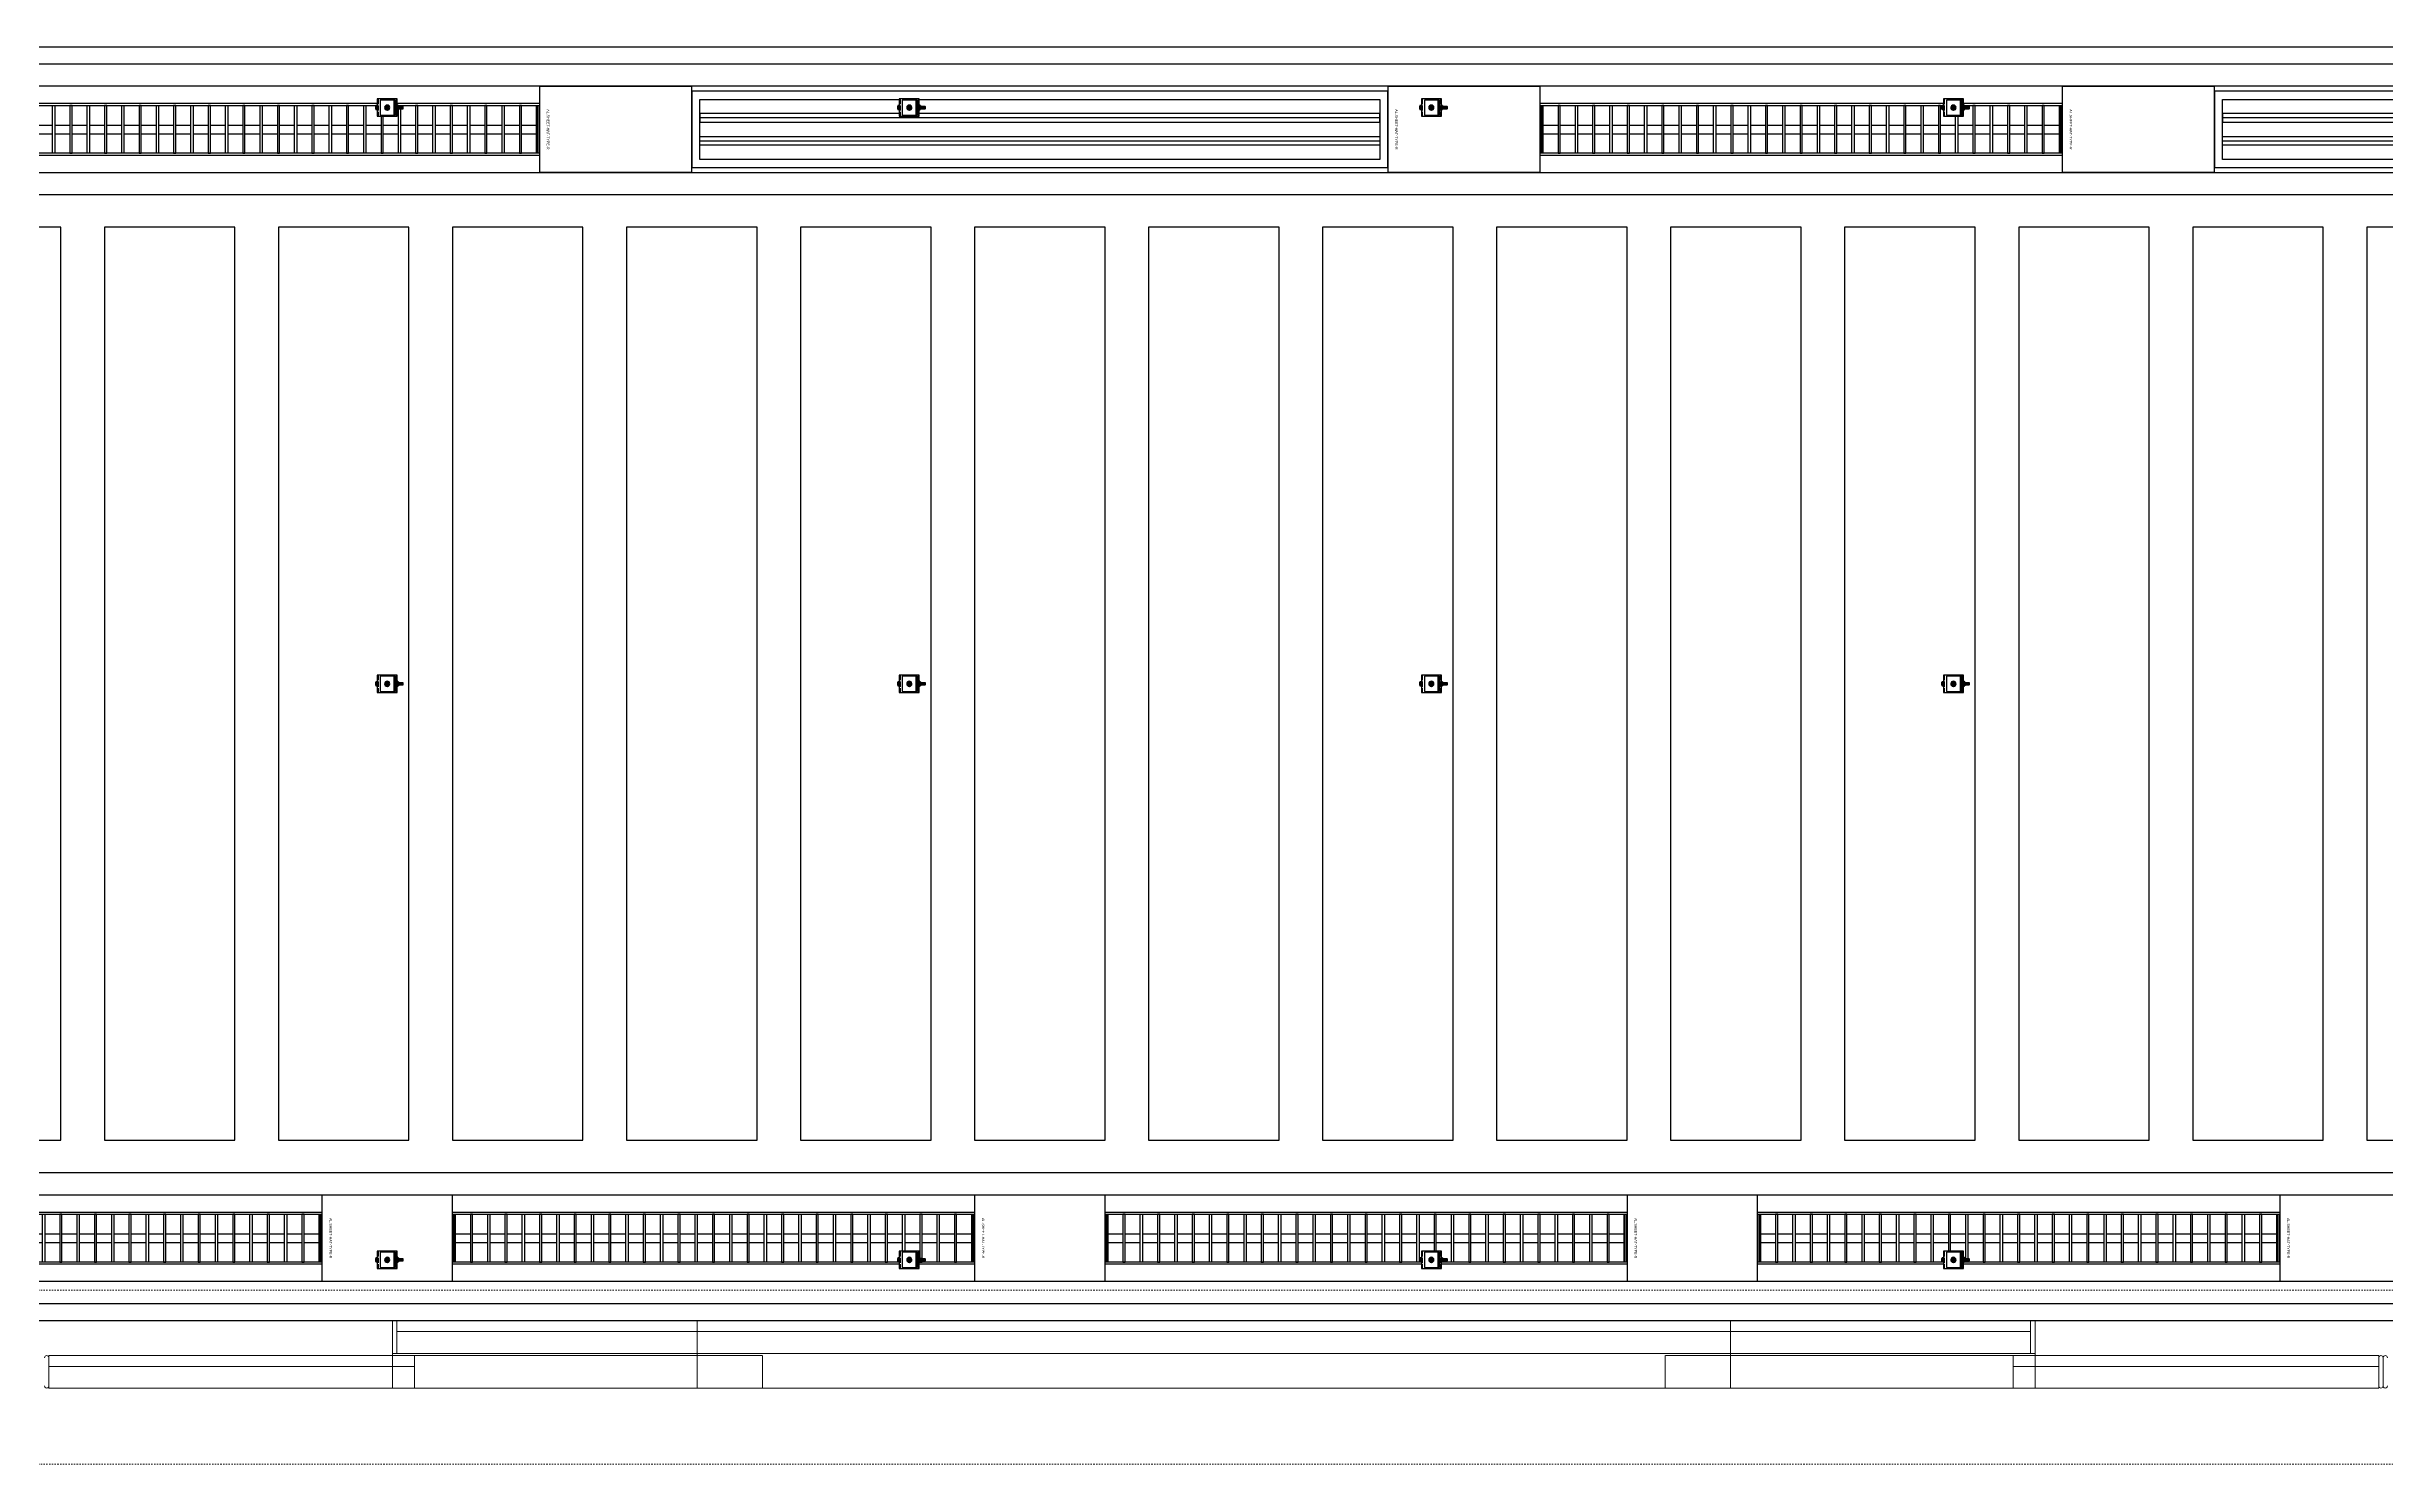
# Model space of a CAD drawing. Header units: millimetres. Extents: x -962357 to -591296, y -195428 to 59420.
# Drawn here: x -765863 to -760488, y -230 to 3030 of the extents above; entities that cross this region are included whole.
import ezdxf
from ezdxf.enums import TextEntityAlignment as Align

# ---------------------------------------------------------------- set-up
doc = ezdxf.new("R2010")
doc.units = ezdxf.units.MM
for name, pattern in [('ACAD_ISO02W100', [15, 12, -3]), ('DASH', [6.35, 3.175, -3.175]), ('DPA_Hidden 500', [1.4, 0.8, -0.6])]:
    doc.linetypes.add(name, pattern=pattern)
for name, color, linetype in [('000 - CSD_PL_001 - ASCESSORIES', 251, 'Continuous'), ('000 - H A T C H', 8, 'Continuous'), ('000 - WIPEOUT', 250, 'Continuous'), ('001 - ASCESSORIES', 251, 'Continuous'), ('008 - LIGHTING', 1, 'Continuous'), ('A04_TUBE SERIES', 2, 'Continuous'), ('A11_ALU.SOLID SHEET', 2, 'Continuous')]:
    doc.layers.add(name, color=color, linetype=linetype)
for name, color, linetype, lineweight in [('A-GENM', 1, 'Continuous', 9), ('A-GENM-HDLN', 2, 'DPA_Hidden 500', 9), ('Q-SPCQ', 2, 'Continuous', 9), ('Q-SPCQ-HDLN', 2, 'DASH', 9)]:
    doc.layers.add(name, color=color, linetype=linetype, lineweight=lineweight)
doc.layers.get('000 - CSD_PL_001 - ASCESSORIES').off()

# ---------------------------------------------------------------- blocks, each defined once
blk = doc.blocks.new('*U634')
at = {"color": 1}
blk.add_wipeout([(600, -60), (-600, -60), (-600, 60), (600, 60)], dxfattribs=at).dxf.layer = '000 - WIPEOUT'
at = {"layer": '001 - ASCESSORIES', "color": 0}
blk.add_lwpolyline([(600, -60), (-600, -60), (-600, 60), (600, 60)], close=True, dxfattribs=at)
at = {"layer": '001 - ASCESSORIES'}
for points in [[(-593.5, -55), (-598.5, -55), (-598.5, 55), (-593.5, 55)], [(595, -55), (-595, -55), (-595, 55), (595, 55)], [(-558.8, -55), (-553.8, -55), (-553.8, 55), (-558.8, 55)], [(-514, -55), (-519, -55), (-519, 55), (-514, 55)], [(-479.3, -55), (-474.3, -55), (-474.3, 55), (-479.3, 55)], [(-434.6, -55), (-439.6, -55), (-439.6, 55), (-434.6, 55)], [(-399.8, -55), (-394.8, -55), (-394.8, 55), (-399.8, 55)], [(-355.1, -55), (-360.1, -55), (-360.1, 55), (-355.1, 55)], [(-320.4, -55), (-315.4, -55), (-315.4, 55), (-320.4, 55)], [(-275.6, -55), (-280.6, -55), (-280.6, 55), (-275.6, 55)], [(-240.9, -55), (-235.9, -55), (-235.9, 55), (-240.9, 55)], [(-196.2, -55), (-201.2, -55), (-201.2, 55), (-196.2, 55)], [(-161.4, -55), (-156.4, -55), (-156.4, 55), (-161.4, 55)], [(-116.7, -55), (-121.7, -55), (-121.7, 55), (-116.7, 55)], [(-82, -55), (-77, -55), (-77, 55), (-82, 55)], [(-37.2, -55), (-42.2, -55), (-42.2, 55), (-37.2, 55)], [(-2.5, -55), (2.5, -55), (2.5, 55), (-2.5, 55)], [(42.2, -55), (37.2, -55), (37.2, 55), (42.2, 55)], [(77, -55), (82, -55), (82, 55), (77, 55)], [(121.7, -55), (116.7, -55), (116.7, 55), (121.7, 55)], [(156.4, -55), (161.4, -55), (161.4, 55), (156.4, 55)], [(201.2, -55), (196.2, -55), (196.2, 55), (201.2, 55)], [(235.9, -55), (240.9, -55), (240.9, 55), (235.9, 55)], [(280.6, -55), (275.6, -55), (275.6, 55), (280.6, 55)], [(315.4, -55), (320.4, -55), (320.4, 55), (315.4, 55)], [(360.1, -55), (355.1, -55), (355.1, 55), (360.1, 55)], [(394.8, -55), (399.8, -55), (399.8, 55), (394.8, 55)], [(439.6, -55), (434.6, -55), (434.6, 55), (439.6, 55)], [(474.3, -55), (479.3, -55), (479.3, 55), (474.3, 55)], [(519, -55), (514, -55), (514, 55), (519, 55)], [(553.8, -55), (558.8, -55), (558.8, 55), (553.8, 55)], [(598.5, -55), (593.5, -55), (593.5, 55), (598.5, 55)]]:
    blk.add_lwpolyline(points, close=True, dxfattribs=at)
for points in [[(-593.5, 10), (-558.8, 10)], [(-553.8, 10), (-519, 10)], [(-514, 10), (-479.3, 10)], [(-474.3, 10), (-439.6, 10)], [(-434.6, 10), (-399.8, 10)], [(-394.8, 10), (-360.1, 10)], [(-355.1, 10), (-320.4, 10)], [(-315.4, 10), (-280.6, 10)], [(-275.6, 10), (-240.9, 10)], [(-235.9, 10), (-201.2, 10)], [(-196.2, 10), (-161.4, 10)], [(-156.4, 10), (-121.7, 10)], [(-116.7, 10), (-82, 10)], [(-77, 10), (-42.2, 10)], [(-37.2, 10), (-2.5, 10)], [(2.5, 10), (37.2, 10)], [(42.2, 10), (77, 10)], [(82, 10), (116.7, 10)], [(121.7, 10), (156.4, 10)], [(161.4, 10), (196.2, 10)], [(201.2, 10), (235.9, 10)], [(240.9, 10), (275.6, 10)], [(280.6, 10), (315.4, 10)], [(320.4, 10), (355.1, 10)], [(360.1, 10), (394.8, 10)], [(399.8, 10), (434.6, 10)], [(439.6, 10), (474.3, 10)], [(479.3, 10), (514, 10)], [(519, 10), (553.8, 10)], [(558.8, 10), (593.5, 10)], [(-593.5, -10), (-558.8, -10)], [(-553.8, -10), (-519, -10)], [(-514, -10), (-479.3, -10)], [(-474.3, -10), (-439.6, -10)], [(-434.6, -10), (-399.8, -10)], [(-394.8, -10), (-360.1, -10)], [(-355.1, -10), (-320.4, -10)], [(-315.4, -10), (-280.6, -10)], [(-275.6, -10), (-240.9, -10)], [(-235.9, -10), (-201.2, -10)], [(-196.2, -10), (-161.4, -10)], [(-156.4, -10), (-121.7, -10)], [(-116.7, -10), (-82, -10)], [(-77, -10), (-42.2, -10)], [(-37.2, -10), (-2.5, -10)], [(2.5, -10), (37.2, -10)], [(42.2, -10), (77, -10)], [(82, -10), (116.7, -10)], [(121.7, -10), (156.4, -10)], [(161.4, -10), (196.2, -10)], [(201.2, -10), (235.9, -10)], [(240.9, -10), (275.6, -10)], [(280.6, -10), (315.4, -10)], [(320.4, -10), (355.1, -10)], [(360.1, -10), (394.8, -10)], [(399.8, -10), (434.6, -10)], [(439.6, -10), (474.3, -10)], [(479.3, -10), (514, -10)], [(519, -10), (553.8, -10)], [(558.8, -10), (593.5, -10)]]:
    blk.add_lwpolyline(points, dxfattribs=at)
blk = doc.blocks.new('*U374')
at = {"layer": '001 - ASCESSORIES', "color": 0, "linetype": 'ByBlock'}
blk.add_lwpolyline([(800, 87.5), (-800, 87.5), (-800, -87.5), (800, -87.5)], close=True, dxfattribs=at)
at = {"layer": '001 - ASCESSORIES', "linetype": 'ByBlock'}
for points in [[(-781.5, 69), (781.5, 69), (781.5, -69), (-781.5, -69)], [(781.5, 36.3), (-781.5, 36.3), (-781.5, 16.3), (781.5, 16.3)], [(-781.5, -16.3), (781.5, -16.3), (781.5, -36.3), (-781.5, -36.3)]]:
    blk.add_lwpolyline(points, close=True, dxfattribs=at)
for points in [[(781.5, 26.3), (-781.5, 26.3)], [(-781.5, -26.3), (781.5, -26.3)]]:
    blk.add_lwpolyline(points, dxfattribs=at)
blk = doc.blocks.new('*U606')
blk.add_attdef('EXTR.OVL-LENGTH_', (-25, -59.1), '', height=5)
blk.add_wipeout([(-25, 0), (25, 0), (25, 67400), (-25, 67400)]).dxf.layer = '000 - WIPEOUT'
at = {"layer": 'A04_TUBE SERIES', "color": 0}
blk.add_lwpolyline([(-25, 0), (25, 0), (25, 67400), (-25, 67400)], close=True, dxfattribs=at)
blk = doc.blocks.new('*U499')
at = {"layer": 'A11_ALU.SOLID SHEET', "color": 0}
blk.add_lwpolyline([(350, -98.8), (350, 98.8), (0, 98.8), (0, -98.8)], close=True, dxfattribs=at)
at = {"layer": 'Defpoints', "color": 250}
blk.add_point((0, 0), dxfattribs=at)
blk.add_text('AL.SHEET-HAT-TYPE-R', height=6, rotation=270, dxfattribs=at).set_placement((15, 0), align=Align.BOTTOM_CENTER)
blk = doc.blocks.new('*U607')
blk.add_attdef('EXTR.OVL-LENGTH_', (-25, -59.1), '', height=5)
blk.add_wipeout([(-25, 0), (25, 0), (25, 67400), (-25, 67400)]).dxf.layer = '000 - WIPEOUT'
at = {"layer": 'A04_TUBE SERIES', "color": 0}
blk.add_lwpolyline([(-25, 0), (25, 0), (25, 67400), (-25, 67400)], close=True, dxfattribs=at)
blk = doc.blocks.new('*U500')
at = {"layer": 'A11_ALU.SOLID SHEET', "color": 0}
blk.add_lwpolyline([(300, -98.8), (300, 98.8), (0, 98.8), (0, -98.8)], close=True, dxfattribs=at)
at = {"layer": 'Defpoints', "color": 250}
blk.add_point((0, 0), dxfattribs=at)
blk.add_text('AL.SHEET-HAT-TYPE-R', height=6, rotation=270, dxfattribs=at).set_placement((15, 0), align=Align.BOTTOM_CENTER)
blk = doc.blocks.new('*U605')
blk.add_attdef('EXTR.OVL-LENGTH_', (-25, -59.1), '', height=5)
blk.add_wipeout([(-25, 0), (25, 0), (25, 67400), (-25, 67400)]).dxf.layer = '000 - WIPEOUT'
at = {"layer": 'A04_TUBE SERIES', "color": 0}
blk.add_lwpolyline([(-25, 0), (25, 0), (25, 67400), (-25, 67400)], close=True, dxfattribs=at)
blk = doc.blocks.new('*U604')
blk.add_attdef('EXTR.OVL-LENGTH_', (-25, -59.1), '', height=5)
blk.add_wipeout([(-25, 0), (25, 0), (25, 67400), (-25, 67400)]).dxf.layer = '000 - WIPEOUT'
at = {"layer": 'A04_TUBE SERIES', "color": 0}
blk.add_lwpolyline([(-25, 0), (25, 0), (25, 67400), (-25, 67400)], close=True, dxfattribs=at)
blk = doc.blocks.new('*U613')
at = {"color": 3}
for points in [[(-1050, 15150), (1050, 15150), (1050, 14850), (-1050, 14850)], [(-1050, 14750), (1050, 14750), (1050, 14450), (-1050, 14450)], [(-1050, 14350), (1050, 14350), (1050, 14050), (-1050, 14050)], [(-1050, 13950), (1050, 13950), (1050, 13650), (-1050, 13650)], [(-1050, 13550), (1050, 13550), (1050, 13250), (-1050, 13250)], [(-1050, 13150), (1050, 13150), (1050, 12850), (-1050, 12850)], [(-1050, 12750), (1050, 12750), (1050, 12450), (-1050, 12450)], [(-1050, 12350), (1050, 12350), (1050, 12050), (-1050, 12050)], [(-1050, 11950), (1050, 11950), (1050, 11650), (-1050, 11650)], [(-1050, 11550), (1050, 11550), (1050, 11250), (-1050, 11250)], [(-1050, 11150), (1050, 11150), (1050, 10850), (-1050, 10850)], [(-1050, 10750), (1050, 10750), (1050, 10450), (-1050, 10450)], [(-1050, 10350), (1050, 10350), (1050, 10050), (-1050, 10050)], [(-1050, 9950), (1050, 9950), (1050, 9650), (-1050, 9650)], [(-1050, 9550), (1050, 9550), (1050, 9250), (-1050, 9250)]]:
    blk.add_wipeout(points, dxfattribs=at).dxf.layer = '000 - WIPEOUT'
at = {"layer": 'A11_ALU.SOLID SHEET', "color": 0, "linetype": 'ByBlock'}
for points in [[(-1050, 14850), (1050, 14850), (1050, 15150), (-1050, 15150)], [(-1050, 14450), (1050, 14450), (1050, 14750), (-1050, 14750)], [(-1050, 14050), (1050, 14050), (1050, 14350), (-1050, 14350)], [(-1050, 13650), (1050, 13650), (1050, 13950), (-1050, 13950)], [(-1050, 13250), (1050, 13250), (1050, 13550), (-1050, 13550)], [(-1050, 12850), (1050, 12850), (1050, 13150), (-1050, 13150)], [(-1050, 12450), (1050, 12450), (1050, 12750), (-1050, 12750)], [(-1050, 12050), (1050, 12050), (1050, 12350), (-1050, 12350)], [(-1050, 11650), (1050, 11650), (1050, 11950), (-1050, 11950)], [(-1050, 11250), (1050, 11250), (1050, 11550), (-1050, 11550)], [(-1050, 10850), (1050, 10850), (1050, 11150), (-1050, 11150)], [(-1050, 10450), (1050, 10450), (1050, 10750), (-1050, 10750)], [(-1050, 10050), (1050, 10050), (1050, 10350), (-1050, 10350)], [(-1050, 9650), (1050, 9650), (1050, 9950), (-1050, 9950)], [(-1050, 9250), (1050, 9250), (1050, 9550), (-1050, 9550)]]:
    blk.add_lwpolyline(points, close=True, dxfattribs=at)
blk = doc.blocks.new('*U5836')
blk.add_lwpolyline([(-107450, -550), (27650, -550), (27650, -3480), (-107450, -3480)], close=True)
at = {"layer": '008 - LIGHTING'}
for p in [(-18900, -740), (-18900, -740), (-18900, -740), (-15400, -740), (-15400, -740), (-15400, -740)]:
    blk.add_blockref('*U374', p, dxfattribs=at)
at = {"layer": 'A11_ALU.SOLID SHEET', "color": 1}
for name, p in [('*U499', (-20050, -740)), ('*U499', (-18100, -740)), ('*U499', (-16550, -740)), ('*U500', (-20550, -3290)), ('*U500', (-19050, -3290)), ('*U500', (-17550, -3290)), ('*U500', (-16050, -3290))]:
    blk.add_blockref(name, p, dxfattribs=at)
at = {"layer": '008 - LIGHTING'}
for p in [(-20650, -740), (-17150, -740), (-21150, -3290), (-19650, -3290), (-18150, -3290), (-16650, -3290)]:
    blk.add_blockref('*U634', p, dxfattribs=at)
at = {"layer": 'A04_TUBE SERIES', "linetype": 'ByBlock', "rotation": 270}
for name, p in [('*U607', (-39850, -615)), ('*U606', (-39850, -865)), ('*U604', (-39850, -3165)), ('*U605', (-39850, -3415))]:
    blk.add_blockref(name, p, dxfattribs=at)
at = {"layer": 'A11_ALU.SOLID SHEET', "linetype": 'ByBlock', "rotation": 90}
blk.add_blockref('*U613', (-6300, -2015), dxfattribs=at)
at = {"layer": '008 - LIGHTING'}
for p in [(-20650, -740), (-17150, -740), (-21150, -3290), (-19650, -3290), (-18150, -3290), (-16650, -3290)]:
    blk.add_blockref('*U634', p, dxfattribs=at)
for p in [(-20650, -740), (-17150, -740), (-21150, -3290), (-19650, -3290), (-18150, -3290), (-16650, -3290)]:
    blk.add_blockref('*U634', p, dxfattribs=at)
blk = doc.blocks.new('DPA_Speciality_PlatformScreenDoor - Length_135300-12767973-4180-01 LOWER PLATFORM LEVEL - REFLECTED CEILING PLAN')
at = {"layer": 'A-GENM'}
for p, q in [((43857.5, -250), (43767.5, -250)), ((43767.5, -250), (43857.5, -250)), ((43962.5, -250), (43772.4, -250)), ((43772.4, -250), (43962.5, -250)), ((43867.5, -250), (43957.5, -250)), ((43957.5, -250), (43867.5, -250)), ((48337.5, -250), (48527.6, -250)), ((48527.6, -250), (48337.5, -250)), ((48432.5, -250), (48342.5, -250)), ((48342.5, -250), (48432.5, -250)), ((48442.5, -250), (48532.5, -250)), ((48532.5, -250), (48442.5, -250)), ((44515.3, -330), (44639.1, -330)), ((44525.9, -330), (44579, -330)), ((44575.4, -330), (44628.5, -330)), ((46115.3, -330), (46239.1, -330)), ((46125.9, -330), (46179, -330)), ((46175.4, -330), (46228.5, -330))]:
    blk.add_line(p, q, dxfattribs=at)
at = {"layer": 'A-GENM-HDLN'}
for p, q in [((44262.5, -175), (44262.5, -250)), ((44262.5, -175), (45112.5, -175)), ((45112.5, -250), (45112.5, -175)), ((47187.5, -250), (47187.5, -175)), ((48037.5, -175), (47187.5, -175)), ((48037.5, -175), (48037.5, -250)), ((44262.5, -250), (45112.5, -250)), ((48037.5, -250), (47187.5, -250))]:
    blk.add_line(p, q, dxfattribs=at)
at = {"layer": 'Q-SPCQ'}
for p, q in [((43462.5, -245), (43462.5, -180)), ((43462.5, -180), (43462.5, -245)), ((43462.5, -180), (43462.5, -245)), ((43462.5, -245), (43462.5, -180)), ((44312.5, -175), (43472.5, -175)), ((43472.5, -175), (44312.5, -175)), ((43472.5, -175), (43472.5, -225)), ((43472.5, -175), (43472.5, -225)), ((43472.5, -245), (43472.5, -180)), ((43472.5, -180), (43472.5, -245)), ((43502.5, -175), (44282.5, -175)), ((44282.5, -175), (43502.5, -175)), ((44282.5, -175), (43502.5, -175)), ((43502.5, -175), (44282.5, -175)), ((44262.5, -175), (44962.5, -175)), ((44312.5, -225), (44312.5, -175)), ((44312.5, -175), (44312.5, -225)), ((44962.5, -175), (44962.5, -330)), ((44962.5, -175), (47337.5, -175)), ((44962.5, -330), (44962.5, -175)), ((44962.5, -200), (44962.5, -187.5)), ((44962.5, -187.5), (44962.5, -200)), ((44962.5, -305), (44962.5, -200)), ((44962.5, -200), (44962.5, -305)), ((47337.5, -175), (47337.5, -330)), ((47337.5, -175), (48037.5, -175)), ((47337.5, -330), (47337.5, -175)), ((47337.5, -200), (47337.5, -187.5)), ((47337.5, -187.5), (47337.5, -200)), ((47337.5, -305), (47337.5, -200)), ((47337.5, -200), (47337.5, -305)), ((47987.5, -175), (48827.5, -175)), ((48827.5, -175), (47987.5, -175)), ((47987.5, -175), (47987.5, -225)), ((47987.5, -225), (47987.5, -175)), ((48797.5, -175), (48017.5, -175)), ((48017.5, -175), (48797.5, -175)), ((48017.5, -175), (48797.5, -175)), ((48797.5, -175), (48017.5, -175)), ((48827.5, -225), (48827.5, -175)), ((48827.5, -225), (48827.5, -175)), ((48827.5, -180), (48827.5, -245)), ((48827.5, -245), (48827.5, -180)), ((43472.5, -225), (44312.5, -225)), ((44312.5, -225), (43472.5, -225)), ((43472.5, -250), (43472.5, -225)), ((43472.5, -225), (43472.5, -250)), ((44312.5, -225), (43472.5, -225)), ((43472.5, -225), (43472.5, -250)), ((43472.5, -250), (43472.5, -225)), ((43472.5, -225), (44312.5, -225)), ((44312.5, -225), (43472.5, -225)), ((43472.5, -225), (44312.5, -225)), ((43472.5, -250), (44312.5, -250)), ((44312.5, -250), (43472.5, -250)), ((43472.5, -250), (44312.5, -250)), ((44312.5, -250), (43472.5, -250)), ((44282.5, -225), (43502.5, -225)), ((43502.5, -225), (44282.5, -225)), ((43502.5, -225), (44282.5, -225)), ((44282.5, -225), (43502.5, -225)), ((44262.5, -225), (43522.5, -225)), ((43522.5, -225), (44262.5, -225)), ((44262.5, -225), (43522.5, -225)), ((43522.5, -225), (44262.5, -225)), ((44262.5, -250), (43522.5, -250)), ((43522.5, -250), (44262.5, -250)), ((44262.5, -250), (43522.5, -250)), ((43522.5, -250), (44262.5, -250)), ((44262.5, -305), (44262.5, -250)), ((44262.5, -250), (44262.5, -330)), ((44272.5, -255), (44262.5, -255)), ((44262.5, -255), (44262.5, -330)), ((44262.5, -330), (44262.5, -255)), ((44262.5, -255), (44272.5, -255)), ((44272.5, -330), (44272.5, -255)), ((44272.5, -255), (44272.5, -330)), ((44962.5, -255), (44272.5, -255)), ((44272.5, -255), (44962.2, -255)), ((44272.5, -255), (44272.5, -305)), ((44272.5, -255), (44272.5, -305)), ((44312.5, -225), (44312.5, -250)), ((44312.5, -225), (44312.5, -250)), ((44312.5, -250), (44312.5, -225)), ((44312.5, -225), (44312.5, -250)), ((44322.5, -255), (44902.5, -255)), ((44902.5, -255), (44322.5, -255)), ((44912.5, -255), (44322.5, -255)), ((44322.5, -255), (44912.5, -255)), ((47337.5, -255), (44962.5, -255)), ((44962.5, -255), (47337.5, -255)), ((44962.5, -255), (44962.5, -305)), ((44962.5, -255), (44962.5, -305)), ((44962.5, -305), (44962.5, -255)), ((44962.5, -255), (44962.5, -305)), ((47287.5, -255), (45012.5, -255)), ((45012.5, -255), (47287.5, -255)), ((45022.5, -255), (47277.5, -255)), ((47277.5, -255), (45022.5, -255)), ((47337.5, -255), (48027.5, -255)), ((48027.5, -255), (47337.5, -255)), ((47337.5, -255), (47337.5, -305)), ((47337.5, -305), (47337.5, -255)), ((47337.5, -305), (47337.5, -255)), ((47337.5, -255), (47337.5, -305)), ((47387.5, -255), (47977.5, -255)), ((47977.5, -255), (47387.5, -255)), ((47977.5, -255), (47397.5, -255)), ((47397.5, -255), (47977.5, -255)), ((48827.5, -225), (47987.5, -225)), ((47987.5, -225), (48827.5, -225)), ((47987.5, -250), (47987.5, -225)), ((47987.5, -250), (47987.5, -225)), ((48827.5, -225), (47987.5, -225)), ((47987.5, -225), (47987.5, -250)), ((47987.5, -250), (47987.5, -225)), ((47987.5, -225), (48827.5, -225)), ((47987.5, -225), (48827.5, -225)), ((48827.5, -225), (47987.5, -225)), ((48827.5, -250), (47987.5, -250)), ((47987.5, -250), (48827.5, -250)), ((47987.5, -250), (48827.5, -250)), ((48827.5, -250), (47987.5, -250)), ((48017.5, -225), (48797.5, -225)), ((48797.5, -225), (48017.5, -225)), ((48797.5, -225), (48017.5, -225)), ((48017.5, -225), (48797.5, -225)), ((48027.5, -255), (48027.5, -330)), ((48037.5, -255), (48027.5, -255)), ((48027.5, -255), (48037.5, -255)), ((48027.5, -330), (48027.5, -255)), ((48027.5, -305), (48027.5, -255)), ((48027.5, -305), (48027.5, -255)), ((48037.5, -225), (48777.5, -225)), ((48777.5, -225), (48037.5, -225)), ((48037.5, -225), (48777.5, -225)), ((48777.5, -225), (48037.5, -225)), ((48037.5, -250), (48777.5, -250)), ((48777.5, -250), (48037.5, -250)), ((48037.5, -250), (48777.5, -250)), ((48777.5, -250), (48037.5, -250)), ((48037.5, -330), (48037.5, -250)), ((48037.5, -250), (48037.5, -305)), ((48037.5, -330), (48037.5, -255)), ((48037.5, -255), (48037.5, -330)), ((48827.5, -225), (48827.5, -250)), ((48827.5, -250), (48827.5, -225)), ((48827.5, -250), (48827.5, -225)), ((48827.5, -225), (48827.5, -250)), ((44262.5, -317.5), (44262.5, -305)), ((44962.5, -305), (44272.5, -305)), ((44272.5, -305), (44952.5, -305)), ((44272.5, -305), (44272.5, -330)), ((44272.5, -305), (44272.5, -330)), ((44272.5, -305), (44952.5, -305)), ((44952.5, -305), (44272.5, -305)), ((44272.5, -330), (44272.5, -305)), ((44272.5, -305), (44272.5, -330)), ((44962.2, -305), (44272.5, -305)), ((44272.5, -305), (44962.5, -305)), ((44902.5, -305), (44322.5, -305)), ((44322.5, -305), (44902.5, -305)), ((44902.5, -305), (44322.5, -305)), ((44322.5, -305), (44902.5, -305)), ((44912.5, -305), (44322.5, -305)), ((44322.5, -305), (44912.5, -305)), ((44322.5, -305), (44902.5, -305)), ((44902.5, -305), (44322.5, -305)), ((44952.5, -305), (44962.2, -305)), ((44962.5, -317.5), (44962.5, -305)), ((47337.5, -305), (44962.5, -305)), ((44962.5, -305), (44972.5, -305)), ((44962.5, -330), (44962.5, -305)), ((44962.5, -305), (44962.5, -330)), ((47337.5, -305), (44962.5, -305)), ((44962.5, -305), (47337.5, -305)), ((44962.5, -305), (44962.5, -317.5)), ((44962.5, -330), (44962.5, -305)), ((44962.5, -305), (44962.5, -330)), ((44972.5, -305), (47327.5, -305)), ((44972.5, -305), (47327.5, -305)), ((47327.5, -305), (44972.5, -305)), ((47287.5, -305), (45012.5, -305)), ((45012.5, -305), (47287.5, -305)), ((47277.5, -305), (45022.5, -305)), ((45022.5, -305), (47277.5, -305)), ((47277.5, -305), (45022.5, -305)), ((45022.5, -305), (47277.5, -305)), ((45022.5, -305), (47277.5, -305)), ((47277.5, -305), (45022.5, -305)), ((47327.5, -305), (47337.5, -305)), ((47337.5, -317.5), (47337.5, -305)), ((47337.5, -305), (47347.5, -305)), ((48027.5, -305), (47337.5, -305)), ((47337.5, -305), (47337.5, -330)), ((47337.5, -330), (47337.5, -305)), ((47337.5, -305), (48027.5, -305)), ((48027.5, -305), (47337.5, -305)), ((47337.5, -305), (47337.5, -317.5)), ((47337.5, -330), (47337.5, -305)), ((47337.5, -305), (47337.5, -330)), ((47347.5, -305), (48027.5, -305)), ((48027.5, -305), (47347.5, -305)), ((47347.5, -305), (48027.5, -305)), ((47387.5, -305), (47977.5, -305)), ((47977.5, -305), (47387.5, -305)), ((47397.5, -305), (47977.5, -305)), ((47977.5, -305), (47397.5, -305)), ((47397.5, -305), (47977.5, -305)), ((47977.5, -305), (47397.5, -305)), ((47977.5, -305), (47397.5, -305)), ((47397.5, -305), (47977.5, -305)), ((48027.5, -330), (48027.5, -305)), ((48027.5, -330), (48027.5, -305)), ((48027.5, -305), (48027.5, -330)), ((48027.5, -330), (48027.5, -305)), ((48037.5, -305), (48037.5, -317.5)), ((44262.5, -330), (44962.2, -330)), ((44262.5, -330), (44272.5, -330)), ((44272.5, -330), (44262.5, -330)), ((44952.5, -330), (44272.5, -330)), ((44272.5, -330), (44962.5, -330)), ((44272.5, -330), (44952.5, -330)), ((44952.5, -330), (44272.5, -330)), ((44902.5, -330), (44322.5, -330)), ((44322.5, -330), (44902.5, -330)), ((44902.5, -330), (44322.5, -330)), ((44322.5, -330), (44902.5, -330)), ((44962.2, -330), (44952.5, -330)), ((44962.5, -330), (47337.5, -330)), ((44972.5, -330), (44962.5, -330)), ((44962.5, -330), (47337.5, -330)), ((47327.5, -330), (44972.5, -330)), ((44972.5, -330), (47327.5, -330)), ((47327.5, -330), (44972.5, -330)), ((47277.5, -330), (45022.5, -330)), ((45022.5, -330), (47277.5, -330)), ((47277.5, -330), (45022.5, -330)), ((45022.5, -330), (47277.5, -330)), ((47337.5, -330), (47327.5, -330)), ((47337.5, -330), (48037.5, -330)), ((47337.5, -330), (48027.5, -330)), ((47347.5, -330), (47337.5, -330)), ((48027.5, -330), (47347.5, -330)), ((48027.5, -330), (47347.5, -330)), ((47347.5, -330), (48027.5, -330)), ((47397.5, -330), (47977.5, -330)), ((47977.5, -330), (47397.5, -330)), ((47397.5, -330), (47977.5, -330)), ((47977.5, -330), (47397.5, -330)), ((48027.5, -330), (48037.5, -330)), ((48037.5, -330), (48027.5, -330))]:
    blk.add_line(p, q, dxfattribs=at)
for centre, start, end in [((43457.5, -180), 360, 180), ((43457.5, -180), 0, 180), ((43467.5, -180), 0, 180), ((43467.5, -180), 0, 180), ((48832.5, -180), 360, 180), ((48832.5, -180), 0, 180), ((43457.5, -245), 180, 360), ((43457.5, -245), 180, 0), ((43467.5, -245), 180, 360), ((43467.5, -245), 180, 360), ((48832.5, -245), 180, 360), ((48832.5, -245), 180, 0)]:
    blk.add_arc(centre, 5, start, end, dxfattribs=at)
at = {"layer": 'Q-SPCQ-HDLN'}
for p, q in [((135200, 0), (-100, 0)), ((135200, -330), (-100, -330)), ((135200, -400), (-100, -400))]:
    blk.add_line(p, q, dxfattribs=at)
blk = doc.blocks.new('C-1-PP19-AR-4180-01-B_20250908-040939_EXDOWNLIGHT')
at = {"layer": 'Q-SPCQ', "rotation": 180}
blk.add_blockref('DPA_Speciality_PlatformScreenDoor - Length_135300-12767973-4180-01 LOWER PLATFORM LEVEL - REFLECTED CEILING PLAN', (27650, -3810), dxfattribs=at)
blk = doc.blocks.new('000 - ASSCESSORIES_FAMELINE_GALV.BRACKET_FITTING_L-PROFILE_BK-08_TOP_VIEW')
at = {"linetype": 'Continuous'}
blk.add_wipeout([(-17.5, 19), (-17.5, -16), (17.5, -16), (17.5, 19)], dxfattribs=at).dxf.layer = '000 - WIPEOUT'
at = {"layer": '001 - ASCESSORIES', "linetype": 'ByBlock'}
blk.add_lwpolyline([(-17.5, 19), (17.5, 19), (17.5, 16), (-17.5, 16)], close=True, dxfattribs=at)
at = {"layer": '001 - ASCESSORIES', "color": 0, "linetype": 'Continuous'}
blk.add_lwpolyline([(-17.5, 19), (-17.5, -16), (17.5, -16), (17.5, 19)], close=True, dxfattribs=at)
at = {"layer": '001 - ASCESSORIES'}
blk.add_circle((0, 0), 3.5, dxfattribs=at)
blk = doc.blocks.new('*U492')
at = {"layer": '001 - ASCESSORIES', "color": 0}
blk.add_blockref('000 - ASSCESSORIES_FAMELINE_GALV.BRACKET_FITTING_L-PROFILE_BK-08_TOP_VIEW', (0, 0), dxfattribs=at)
blk = doc.blocks.new('000 - DYNAMIC_VIEW_ASSCESSORIES_GALV.STUD_FULL_THREAD_1-4_TOP_VIEW')
at = {"layer": '000 - H A T C H'}
h = blk.add_hatch(color=250, dxfattribs=at)
h.dxf.hatch_style = 1
edge = h.paths.add_edge_path()
edge.add_arc((0, 0), 3.18, 0, 360)
at = {"layer": '001 - ASCESSORIES', "color": 0}
blk.add_circle((0, 0), 3.18, dxfattribs=at)
blk = doc.blocks.new('*U485')
at = {"layer": '001 - ASCESSORIES', "color": 0}
blk.add_blockref('000 - DYNAMIC_VIEW_ASSCESSORIES_GALV.STUD_FULL_THREAD_1-4_TOP_VIEW', (0, 0), dxfattribs=at)
blk = doc.blocks.new('000 - ASSCESSORIES_FAMELINE_GALV.BRACKET_FITTING_U-PROFILE_BK-07_TOP_VIEW')
at = {"linetype": 'Continuous'}
blk.add_wipeout([(20, -23), (20, 23), (-20, 23), (-20, -23)], dxfattribs=at).dxf.layer = '000 - WIPEOUT'
at = {"layer": '001 - ASCESSORIES', "linetype": 'ACAD_ISO02W100'}
for p, q in [((20, 21), (-20, 21)), ((20, -21), (-20, -21))]:
    blk.add_line(p, q, dxfattribs=at)
at = {"layer": '001 - ASCESSORIES', "color": 0, "linetype": 'Continuous'}
blk.add_lwpolyline([(20, -23), (20, 23), (-20, 23), (-20, -23)], close=True, dxfattribs=at)
at = {"layer": '001 - ASCESSORIES', "linetype": 'Continuous'}
blk.add_circle((0, 0), 3.5, dxfattribs=at)
blk = doc.blocks.new('*U489')
at = {"layer": '001 - ASCESSORIES', "color": 0, "linetype": 'ByBlock'}
blk.add_blockref('000 - ASSCESSORIES_FAMELINE_GALV.BRACKET_FITTING_U-PROFILE_BK-07_TOP_VIEW', (0, 0), dxfattribs=at)
blk = doc.blocks.new('*U281')
at = {"layer": '001 - ASCESSORIES', "color": 0}
blk.add_lwpolyline([(4.6, 0), (2.3, 4), (-2.3, 4), (-4.6, 0), (-2.3, -4), (2.3, -4)], close=True, dxfattribs=at)
at = {"layer": '001 - ASCESSORIES', "color": 8}
blk.add_circle((0, 0), 3.85, dxfattribs=at)
at = {"layer": '001 - ASCESSORIES', "color": 0}
blk.add_circle((0, 0), 2.6, dxfattribs=at)
blk = doc.blocks.new('*U639')
at = {"layer": '000 - CSD_PL_001 - ASCESSORIES', "color": 0, "rotation": 270}
blk.add_blockref('*U281', (0, 0), dxfattribs=at)
blk = doc.blocks.new('*U308')
at = {"layer": '001 - ASCESSORIES'}
blk.add_lwpolyline([(-0.3, -4.5), (-0.3, -2.5, -19.949874), (0.3, -2.5), (0.3, -4.5)], format="xyb", dxfattribs=at)
blk.add_arc((0, 0), 4.5, 273.1847, 266.8153, dxfattribs=at)
blk = doc.blocks.new('000 - ASSCESSORIES_SPRING_WASHER_M5_TOP_VIEW')
at = {"color": 6}
blk.add_blockref('*U308', (0, 0), dxfattribs=at)
blk = doc.blocks.new('*U641')
at = {"color": 6}
blk.add_blockref('000 - ASSCESSORIES_SPRING_WASHER_M5_TOP_VIEW', (0, 0), dxfattribs=at)
blk = doc.blocks.new('*U307')
at = {"layer": '001 - ASCESSORIES'}
blk.add_lwpolyline([(-0.3, -6), (-0.3, -2.5, -19.949874), (0.2, -2.5), (0.2, -6)], format="xyb", dxfattribs=at)
blk.add_arc((0, 0), 6, 273.1847, 266.8153, dxfattribs=at)
blk = doc.blocks.new('000 - ASSCESSORIES_WASHER_M5_TOP_VIEW')
at = {"color": 6}
blk.add_blockref('*U307', (0, 0), dxfattribs=at)
blk = doc.blocks.new('*U640')
at = {"color": 6}
blk.add_blockref('000 - ASSCESSORIES_WASHER_M5_TOP_VIEW', (0, 0), dxfattribs=at)
blk = doc.blocks.new('*U282')
at = {"color": 1}
for p, q in [((-3.5, 3.5), (3.5, 3.5)), ((-3.5, 0), (3.5, 0))]:
    blk.add_line(p, q, dxfattribs=at)
at = {"color": 0}
for points in [[(-2.3, 3.2, 0.249855), (-4.6, 3.2), (-4.6, 0.3, 0.249855), (-2.3, 0.3)], [(2.3, 3.2, 0.062432), (0, 3.5, 0.062432), (-2.3, 3.2), (-2.3, 0.3, 0.061701), (0, 0, 0.061701), (2.3, 0.3)], [(4.6, 3.2, 0.249855), (2.3, 3.2), (2.3, 0.3, 0.249855), (4.6, 0.3)]]:
    blk.add_lwpolyline(points, format="xyb", close=True, dxfattribs=at)
blk = doc.blocks.new('*U296')
at = {"layer": '000 - H A T C H'}
h = blk.add_hatch(dxfattribs=at)
h.set_pattern_fill('ANSI35', color=8, scale=4, angle=65)
h.set_pattern_definition([(110, (-0.5, 0), (-0.939693, -0.34202), []), (110, (-0.2012, 0.6409), (-0.939693, -0.34202), [1.25, -0.25, 0, -0.25])])
h.paths.add_polyline_path([(0, -2.5), (59.5, -2.5), (59.5, 2.5), (0, 2.5)])
at = {"color": 8}
blk.add_line((59.5, -2.5), (59.5, 2.5), dxfattribs=at)
at = {"color": 1}
blk.add_lwpolyline([(59.5, 2.5), (0, 2.5), (0, -2.5), (59.5, -2.5), (60, -2), (60, 2)], close=True, dxfattribs=at)
blk = doc.blocks.new('*U448')
at = {"layer": '000 - H A T C H'}
h = blk.add_hatch(color=250, dxfattribs=at)
h.dxf.hatch_style = 1
edge = h.paths.add_edge_path()
edge.add_line((-0.3, -4.6), (-3.2, -4.6))
edge.add_arc((-1, -3.5), 2.45, 180, 208.0569, ccw=False)
edge.add_line((-3.5, -3.5), (-3.5, 0))
edge.add_arc((5.9, 0), 9.36, 179.9761, 180.0239, ccw=False)
edge.add_line((-3.5, 0), (-3.5, 0))
edge.add_arc((5.9, 0), 9.36, 179.9761, 180.0239, ccw=False)
edge.add_line((-3.5, 0), (-3.5, 3.5))
edge.add_arc((-1, 3.5), 2.45, 151.9431, 180, ccw=False)
edge.add_line((-3.2, 4.6), (-0.3, 4.6))
edge.add_arc((-2.5, 3.5), 2.45, 360, 388.0569, ccw=False)
edge.add_line((0, 3.5), (0, -3.5))
edge.add_arc((-2.5, -3.5), 2.45, 331.9431, 360, ccw=False)
blk.add_blockref('*U296', (0, 0))
at = {"layer": '001 - ASCESSORIES', "rotation": 90}
blk.add_blockref('*U282', (0, 0), dxfattribs=at)
blk = doc.blocks.new('*U306')
blk.add_wipeout([(-6, 0.65), (6, 0.65), (6, -0.65), (-6, -0.65)]).dxf.layer = '000 - WIPEOUT'
at = {"layer": '001 - ASCESSORIES'}
blk.add_lwpolyline([(-6, 0.65), (6, 0.65), (6, -0.65), (-6, -0.65)], close=True, dxfattribs=at)
blk.add_wipeout([(0.1, -0.65), (6, -0.65), (6, 0.65), (0.1, 0.65)]).dxf.layer = '000 - WIPEOUT'
blk.add_wipeout([(-0.1, -0.65), (-6, -0.65), (-6, 0.65), (-0.1, 0.65)]).dxf.layer = '000 - WIPEOUT'
for points in [[(-0.1, -0.65), (-6, -0.65), (-6, 0.65), (-0.1, 0.65)], [(0.1, -0.65), (6, -0.65), (6, 0.65), (0.1, 0.65)]]:
    blk.add_lwpolyline(points, close=True, dxfattribs=at)
blk = doc.blocks.new('000 - ASSCESSORIES_WASHER_M5_FRONT-SIDE-BACK_VIEW')
at = {"color": 6}
blk.add_blockref('*U306', (0, 0), dxfattribs=at)
blk = doc.blocks.new('*U637')
at = {"color": 6}
blk.add_blockref('000 - ASSCESSORIES_WASHER_M5_FRONT-SIDE-BACK_VIEW', (0, 0), dxfattribs=at)
blk = doc.blocks.new('*U309')
blk.add_wipeout([(-4.5, 0.65), (4.5, 0.65), (4.5, -0.65), (-4.5, -0.65)]).dxf.layer = '000 - WIPEOUT'
at = {"layer": '001 - ASCESSORIES'}
blk.add_lwpolyline([(-4.5, 0.65), (4.5, 0.65), (4.5, -0.65), (-4.5, -0.65)], close=True, dxfattribs=at)
blk.add_wipeout([(0.1, -0.95), (4.5, -0.65), (4.5, 0.65), (0.1, 0.35)]).dxf.layer = '000 - WIPEOUT'
blk.add_wipeout([(-0.1, -0.35), (-4.5, -0.65), (-4.5, 0.65), (-0.1, 0.95)]).dxf.layer = '000 - WIPEOUT'
for points in [[(-0.1, -0.35), (-4.5, -0.65), (-4.5, 0.65), (-0.1, 0.95)], [(0.1, -0.95), (4.5, -0.65), (4.5, 0.65), (0.1, 0.35)]]:
    blk.add_lwpolyline(points, close=True, dxfattribs=at)
blk = doc.blocks.new('000 - ASSCESSORIES_SPRING_WASHER_M5_FRONT-SIDE-BACK_VIEW')
at = {"color": 6}
blk.add_blockref('*U309', (0, 0), dxfattribs=at)
blk = doc.blocks.new('*U638')
at = {"color": 6}
blk.add_blockref('000 - ASSCESSORIES_SPRING_WASHER_M5_FRONT-SIDE-BACK_VIEW', (0, 0), dxfattribs=at)
blk = doc.blocks.new('*U486')
at = {"layer": '001 - ASCESSORIES'}
blk.add_blockref('*U448', (-23, 0), dxfattribs=at)
at = {"layer": '001 - ASCESSORIES', "color": 6, "rotation": 180}
for name in ['*U640', '*U641']:
    blk.add_blockref(name, (0, 0), dxfattribs=at)
at = {"layer": '001 - ASCESSORIES', "color": 2, "rotation": 270}
blk.add_blockref('*U639', (0, 0), dxfattribs=at)
blk.add_blockref('*U639', (0, 0), dxfattribs=at)
at = {"layer": '001 - ASCESSORIES', "color": 0, "rotation": 90}
blk.add_blockref('*U489', (0, 0), dxfattribs=at)
at = {"layer": '001 - ASCESSORIES', "color": 0, "rotation": 270}
blk.add_blockref('*U492', (0, 0), dxfattribs=at)
at = {"layer": '001 - ASCESSORIES', "color": 6}
for name in ['*U640', '*U641']:
    blk.add_blockref(name, (0, 0), dxfattribs=at)
at = {"layer": '001 - ASCESSORIES', "color": 2, "rotation": 90}
blk.add_blockref('*U639', (0, 0), dxfattribs=at)
blk.add_blockref('*U639', (0, 0), dxfattribs=at)
at = {"layer": '001 - ASCESSORIES', "color": 1}
blk.add_blockref('*U485', (0, 0), dxfattribs=at)
at = {"layer": '001 - ASCESSORIES', "rotation": 90}
blk.add_blockref('*U637', (23.65, 0), dxfattribs=at)
blk.add_blockref('*U638', (25.25, 0), dxfattribs=at)
blk = doc.blocks.new('C-1-PP19-AR-4180-01-B_20250903-141828_ERROR_HANGING')
at = {"layer": '000 - CSD_PL_001 - ASCESSORIES', "linetype": 'ByBlock'}
for p in [(-20400, -690), (-19200, -690), (-18000, -690), (-16800, -690), (-20400, -2015), (-19200, -2015), (-18000, -2015), (-16800, -2015), (-20400, -3340), (-19200, -3340), (-18000, -3340), (-16800, -3340)]:
    blk.add_blockref('*U486', p, dxfattribs=at)

msp = doc.modelspace()

# ---------------------------------------------------------------- block references
msp.add_blockref('*U5836', (-744680, 3580))

# ---------------------------------------------------------------- next in the draw order: block references
msp.add_blockref('C-1-PP19-AR-4180-01-B_20250908-040939_EXDOWNLIGHT', (-744680, 3580))

# ---------------------------------------------------------------- next in the draw order: block references
msp.add_blockref('C-1-PP19-AR-4180-01-B_20250903-141828_ERROR_HANGING', (-744680, 3580))

doc.saveas('drawing.dxf')
